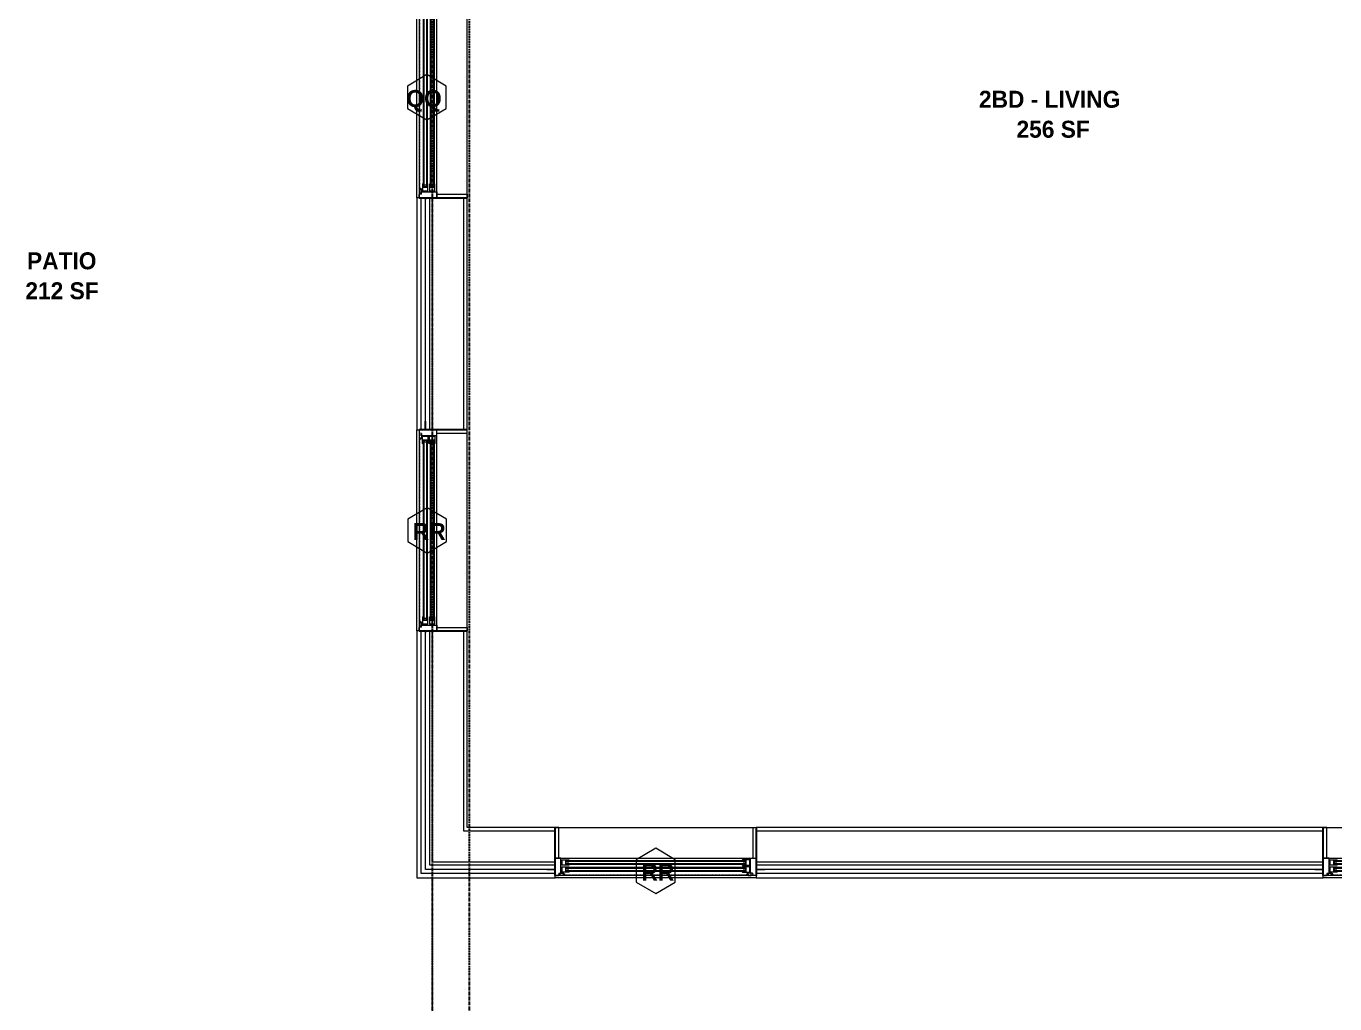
# Model space of a CAD drawing. Header units: inches. Extents: x -4058 to -1781, y 9814 to 12264.
# Drawn here: x -3901.1 to -3670, y 9986.6 to 10159.2 of the extents above; entities that cross this region are included whole.
import ezdxf

# ---------------------------------------------------------------- set-up
doc = ezdxf.new("R2010")
doc.units = ezdxf.units.IN
doc.header["$MEASUREMENT"] = 0
doc.linetypes.add('Dash', pattern=[0.25, 0.125, -0.125])
doc.linetypes.add('Grid Line 1_2_', pattern=[0.875, 0.5, -0.125, 0.125, -0.125])
for name, color, linetype, lineweight in [('0-1', 7, 'Continuous', 5), ('0-2', 7, 'Continuous', 9), ('A-AREA-IDEN', 2, 'Continuous', 9), ('A-DETL-GENF-HDLN-1', 7, 'Dash', 9), ('A-DETL-GENF-HDLN-2', 1, 'Continuous', 18), ('A-FLOR-1', 7, 'Continuous', 9), ('A-GLAZ', 151, 'Continuous', 18), ('A-GLAZ-1', 10, 'Continuous', 30), ('A-GLAZ-2', 7, 'Continuous', 9), ('A-GLAZ-IDEN', 152, 'Continuous', 9), ('A-WALL-1', 7, 'Continuous', 9), ('A-WALL-2', 250, 'Continuous', 18), ('S-GRID-1', 1, 'Grid Line 1_2_', 30)]:
    doc.layers.add(name, color=color, linetype=linetype, lineweight=lineweight)
doc.styles.add('Century Gothic_B_1', font='GOTHICB.TTF', dxfattribs={"height": 3})

# ---------------------------------------------------------------- blocks, each defined once
blk = doc.blocks.new('Window-Double_Hung-Marvin-Essential - 1-WIDE _TEMP ALL_ ESDH3066-3454274-UNIT PLANS - 1ST FLOOR')
at = {"layer": 'A-DETL-GENF-HDLN-1'}
blk.add_line((16.1, 3.97), (-16.5, 3.97), dxfattribs=at)
at = {"layer": 'A-DETL-GENF-HDLN-2'}
for p, q in [((-19.25, 2.98), (-19.25, 2.94)), ((-17.75, 2.98), (-19.25, 2.98)), ((-19.25, 2.94), (-17.9, 2.94)), ((-17.9, 2.94), (-17.9, 2.83)), ((-17.9, 2.83), (-17.75, 2.83)), ((-17.75, 4.03), (-17.16, 4.03)), ((-17.75, 4.03), (-17.75, 0.94)), ((-17.08, 3.62), (-17.16, 4.03)), ((-17.08, 3.62), (-16.19, 3.62)), ((-16.85, 4), (-16.85, 3.62)), ((-16.3, 4), (-16.85, 4)), ((-16.38, 3.52), (-16.72, 3.52)), ((-16.72, 3.52), (-16.72, 0.94)), ((-15.34, 3.44), (-16.56, 3.44)), ((-16.56, 2.5), (-16.56, 3.44)), ((-16.56, 2.5), (-15.34, 2.5)), ((-16.38, 3.62), (-16.38, 3.52)), ((-16.3, 3.76), (-16.3, 4)), ((-16.18, 3.76), (-16.3, 3.76)), ((-16.19, 3.72), (-16.1, 3.72)), ((-16.19, 3.62), (-16.19, 3.72)), ((-16.18, 3.97), (-16.1, 3.97)), ((-16.18, 3.97), (-16.18, 3.76)), ((-16.1, 3.72), (-16.1, 3.97)), ((-15.94, 2.62), (-15.94, 3.34)), ((-15.94, 3.34), (-15.28, 3.34)), ((-15.28, 2.62), (-15.94, 2.62)), ((-15.84, 2.63), (-15.84, 3.32)), ((-15.54, 2.76), (-15.54, 3.2)), ((-15.34, 3.44), (-15.28, 3.38)), ((-15.34, 2.5), (-15.28, 2.56)), ((-15.28, 3.34), (-15.28, 3.38)), ((-15.28, 2.56), (-15.28, 2.62)), ((15.34, 3.44), (15.28, 3.38)), ((15.28, 3.34), (15.28, 3.38)), ((15.94, 3.34), (15.28, 3.34)), ((15.28, 2.56), (15.28, 2.62)), ((15.28, 2.62), (15.94, 2.62)), ((15.34, 2.5), (15.28, 2.56)), ((15.34, 3.44), (16.56, 3.44)), ((16.56, 2.5), (15.34, 2.5)), ((15.54, 2.76), (15.54, 3.2)), ((15.84, 2.63), (15.84, 3.32)), ((15.94, 2.62), (15.94, 3.34)), ((16.18, 3.97), (16.1, 3.97)), ((16.1, 3.72), (16.1, 3.97)), ((16.19, 3.72), (16.1, 3.72)), ((16.18, 3.97), (16.18, 3.76)), ((16.18, 3.76), (16.3, 3.76)), ((16.19, 3.62), (16.19, 3.72)), ((17.08, 3.62), (16.19, 3.62)), ((16.3, 3.76), (16.3, 4)), ((16.3, 4), (16.85, 4)), ((16.38, 3.62), (16.38, 3.52)), ((16.38, 3.52), (16.72, 3.52)), ((16.56, 2.5), (16.56, 3.44)), ((16.72, 3.52), (16.72, 0.94)), ((16.85, 4), (16.85, 3.62)), ((17.08, 3.62), (17.16, 4.03)), ((17.75, 4.03), (17.16, 4.03)), ((17.75, 4.03), (17.75, 0.94)), ((17.75, 2.98), (19.25, 2.98)), ((17.9, 2.83), (17.75, 2.83)), ((17.9, 2.94), (17.9, 2.83)), ((19.25, 2.94), (17.9, 2.94)), ((19.25, 2.98), (19.25, 2.94)), ((-16.72, 0.94), (-17.75, 0.94)), ((-17.13, 0.91), (-17.13, -4.44)), ((-15.34, 2.22), (-16.56, 2.22)), ((-16.56, 1.28), (-16.56, 2.22)), ((-16.56, 1.28), (-15.34, 1.28)), ((-15.94, 1.4), (-15.94, 2.12)), ((-15.94, 2.12), (-15.28, 2.12)), ((-15.28, 1.4), (-15.94, 1.4)), ((-15.84, 1.41), (-15.84, 2.1)), ((-15.54, 1.54), (-15.54, 1.98)), ((-15.34, 2.22), (-15.28, 2.16)), ((-15.34, 1.28), (-15.28, 1.34)), ((-15.28, 2.12), (-15.28, 2.16)), ((-15.28, 1.34), (-15.28, 1.4)), ((15.34, 2.22), (15.28, 2.16)), ((15.28, 2.12), (15.28, 2.16)), ((15.94, 2.12), (15.28, 2.12)), ((15.28, 1.34), (15.28, 1.4)), ((15.28, 1.4), (15.94, 1.4)), ((15.34, 1.28), (15.28, 1.34)), ((15.34, 2.22), (16.56, 2.22)), ((16.56, 1.28), (15.34, 1.28)), ((15.54, 1.54), (15.54, 1.98)), ((15.84, 1.41), (15.84, 2.1)), ((15.94, 1.4), (15.94, 2.12)), ((16.56, 1.28), (16.56, 2.22)), ((16.72, 0.94), (17.75, 0.94)), ((17.12, -4.44), (17.12, 0.91)), ((-17.13, -4.44), (-17.75, -4.44)), ((17.12, -4.44), (17.75, -4.44))]:
    blk.add_line(p, q, dxfattribs=at)
at = {"layer": 'A-GLAZ'}
for p, q in [((15.84, 3.32), (-15.84, 3.32)), ((15.84, 3.2), (-15.84, 3.2)), ((15.84, 2.76), (-15.84, 2.76)), ((15.84, 2.63), (-15.84, 2.63)), ((15.84, 2.1), (-15.84, 2.1)), ((15.84, 1.98), (-15.84, 1.98)), ((15.84, 1.54), (-15.84, 1.54)), ((15.84, 1.41), (-15.84, 1.41))]:
    blk.add_line(p, q, dxfattribs=at)
at = {"layer": 'A-GLAZ-1'}
for p, q in [((-17.75, 4.03), (-17.75, 0.94)), ((17.75, 0.94), (17.75, 4.03)), ((-17.75, 0.91), (-17.75, -4.44)), ((17.75, -4.44), (17.75, 0.91))]:
    blk.add_line(p, q, dxfattribs=at)
at = {"layer": 'A-GLAZ-2'}
for p, q in [((17.75, 4.03), (-17.75, 4.03)), ((19.62, 4.5), (17.75, 4.5)), ((17.75, 4.5), (17.75, 4.44)), ((17.75, 4.44), (19.62, 4.44)), ((19.62, 4.44), (19.62, 4.5)), ((-17.75, 0.94), (17.75, 0.94)), ((-17.75, -4.44), (17.75, -4.44))]:
    blk.add_line(p, q, dxfattribs=at)
blk = doc.blocks.new('Window-Double_Hung-Marvin-Essential - 1-WIDE _TEMP LOWER_ ESDH3066-3454273-UNIT PLANS - 1ST FLOOR')
at = {"layer": 'A-DETL-GENF-HDLN-1'}
blk.add_line((16.1, -3.97), (-16.5, -3.97), dxfattribs=at)
at = {"layer": 'A-DETL-GENF-HDLN-2'}
for p, q in [((-17.13, 4.44), (-17.75, 4.44)), ((-17.13, -0.91), (-17.13, 4.44)), ((17.12, 4.44), (17.75, 4.44)), ((17.12, 4.44), (17.12, -0.91)), ((-16.72, -0.94), (-17.75, -0.94)), ((-17.75, -4.03), (-17.75, -0.94)), ((-16.72, -3.52), (-16.72, -0.94)), ((-16.56, -1.28), (-15.34, -1.28)), ((-16.56, -1.28), (-16.56, -2.22)), ((-15.34, -2.22), (-16.56, -2.22)), ((-15.28, -1.4), (-15.94, -1.4)), ((-15.94, -1.4), (-15.94, -2.12)), ((-15.94, -2.12), (-15.28, -2.12)), ((-15.84, -1.41), (-15.84, -2.1)), ((-15.54, -1.54), (-15.54, -1.98)), ((-15.34, -1.28), (-15.28, -1.34)), ((-15.34, -2.22), (-15.28, -2.16)), ((-15.28, -1.34), (-15.28, -1.4)), ((-15.28, -2.12), (-15.28, -2.16)), ((15.34, -1.28), (15.28, -1.34)), ((15.28, -1.34), (15.28, -1.4)), ((15.28, -1.4), (15.94, -1.4)), ((15.28, -2.12), (15.28, -2.16)), ((15.94, -2.12), (15.28, -2.12)), ((15.34, -2.22), (15.28, -2.16)), ((16.56, -1.28), (15.34, -1.28)), ((15.34, -2.22), (16.56, -2.22)), ((15.54, -1.54), (15.54, -1.98)), ((15.84, -1.41), (15.84, -2.1)), ((15.94, -1.4), (15.94, -2.12)), ((16.56, -1.28), (16.56, -2.22)), ((16.72, -3.52), (16.72, -0.94)), ((16.72, -0.94), (17.75, -0.94)), ((17.75, -4.03), (17.75, -0.94)), ((-19.25, -2.98), (-19.25, -2.94)), ((-19.25, -2.94), (-17.9, -2.94)), ((-17.75, -2.98), (-19.25, -2.98)), ((-17.9, -2.94), (-17.9, -2.83)), ((-17.9, -2.83), (-17.75, -2.83)), ((-17.75, -4.03), (-17.16, -4.03)), ((-17.08, -3.62), (-17.16, -4.03)), ((-17.08, -3.62), (-16.19, -3.62)), ((-16.85, -4), (-16.85, -3.62)), ((-16.3, -4), (-16.85, -4)), ((-16.38, -3.52), (-16.72, -3.52)), ((-16.56, -2.5), (-15.34, -2.5)), ((-16.56, -2.5), (-16.56, -3.44)), ((-15.34, -3.44), (-16.56, -3.44)), ((-16.38, -3.62), (-16.38, -3.52)), ((-16.18, -3.76), (-16.3, -3.76)), ((-16.3, -3.76), (-16.3, -4)), ((-16.19, -3.62), (-16.19, -3.72)), ((-16.19, -3.72), (-16.1, -3.72)), ((-16.18, -3.97), (-16.18, -3.76)), ((-16.18, -3.97), (-16.1, -3.97)), ((-16.1, -3.72), (-16.1, -3.97)), ((-15.28, -2.62), (-15.94, -2.62)), ((-15.94, -2.62), (-15.94, -3.34)), ((-15.94, -3.34), (-15.28, -3.34)), ((-15.84, -2.63), (-15.84, -3.32)), ((-15.54, -2.76), (-15.54, -3.2)), ((-15.34, -2.5), (-15.28, -2.56)), ((-15.34, -3.44), (-15.28, -3.38)), ((-15.28, -2.56), (-15.28, -2.62)), ((-15.28, -3.34), (-15.28, -3.38)), ((15.34, -2.5), (15.28, -2.56)), ((15.28, -2.56), (15.28, -2.62)), ((15.28, -2.62), (15.94, -2.62)), ((15.28, -3.34), (15.28, -3.38)), ((15.94, -3.34), (15.28, -3.34)), ((15.34, -3.44), (15.28, -3.38)), ((16.56, -2.5), (15.34, -2.5)), ((15.34, -3.44), (16.56, -3.44)), ((15.54, -2.76), (15.54, -3.2)), ((15.84, -2.63), (15.84, -3.32)), ((15.94, -2.62), (15.94, -3.34)), ((16.19, -3.72), (16.1, -3.72)), ((16.1, -3.72), (16.1, -3.97)), ((16.18, -3.97), (16.1, -3.97)), ((16.18, -3.97), (16.18, -3.76)), ((16.18, -3.76), (16.3, -3.76)), ((17.08, -3.62), (16.19, -3.62)), ((16.19, -3.62), (16.19, -3.72)), ((16.3, -3.76), (16.3, -4)), ((16.3, -4), (16.85, -4)), ((16.38, -3.62), (16.38, -3.52)), ((16.38, -3.52), (16.72, -3.52)), ((16.56, -2.5), (16.56, -3.44)), ((16.85, -4), (16.85, -3.62)), ((17.08, -3.62), (17.16, -4.03)), ((17.75, -4.03), (17.16, -4.03)), ((17.9, -2.83), (17.75, -2.83)), ((17.75, -2.98), (19.25, -2.98)), ((17.9, -2.94), (17.9, -2.83)), ((19.25, -2.94), (17.9, -2.94)), ((19.25, -2.98), (19.25, -2.94))]:
    blk.add_line(p, q, dxfattribs=at)
at = {"layer": 'A-GLAZ'}
for p, q in [((15.84, -1.41), (-15.84, -1.41)), ((15.84, -1.54), (-15.84, -1.54)), ((15.84, -1.98), (-15.84, -1.98)), ((15.84, -2.1), (-15.84, -2.1)), ((15.84, -2.63), (-15.84, -2.63)), ((15.84, -2.76), (-15.84, -2.76)), ((15.84, -3.2), (-15.84, -3.2)), ((15.84, -3.32), (-15.84, -3.32))]:
    blk.add_line(p, q, dxfattribs=at)
at = {"layer": 'A-GLAZ-1'}
for p, q in [((-17.75, -0.91), (-17.75, 4.44)), ((17.75, 4.44), (17.75, -0.91)), ((-17.75, -4.03), (-17.75, -0.94)), ((17.75, -0.94), (17.75, -4.03))]:
    blk.add_line(p, q, dxfattribs=at)
at = {"layer": 'A-GLAZ-2'}
for p, q in [((-17.75, 4.44), (17.75, 4.44)), ((-17.75, -0.94), (17.75, -0.94)), ((17.75, -4.03), (-17.75, -4.03))]:
    blk.add_line(p, q, dxfattribs=at)
blk = doc.blocks.new('Window-Double_Hung-Marvin-Essential - 1-WIDE _TEMP LOWER_ ESDH3066-3454275-UNIT PLANS - 1ST FLOOR')
at = {"layer": 'A-DETL-GENF-HDLN-1'}
blk.add_line((16.1, 3.97), (-16.5, 3.97), dxfattribs=at)
at = {"layer": 'A-DETL-GENF-HDLN-2'}
for p, q in [((-19.25, 2.98), (-19.25, 2.94)), ((-17.75, 2.98), (-19.25, 2.98)), ((-19.25, 2.94), (-17.9, 2.94)), ((-17.9, 2.94), (-17.9, 2.83)), ((-17.9, 2.83), (-17.75, 2.83)), ((-17.75, 4.03), (-17.16, 4.03)), ((-17.75, 4.03), (-17.75, 0.94)), ((-17.08, 3.62), (-17.16, 4.03)), ((-17.08, 3.62), (-16.19, 3.62)), ((-16.85, 4), (-16.85, 3.62)), ((-16.3, 4), (-16.85, 4)), ((-16.38, 3.52), (-16.72, 3.52)), ((-16.72, 3.52), (-16.72, 0.94)), ((-15.34, 3.44), (-16.56, 3.44)), ((-16.56, 2.5), (-16.56, 3.44)), ((-16.56, 2.5), (-15.34, 2.5)), ((-16.38, 3.62), (-16.38, 3.52)), ((-16.3, 3.76), (-16.3, 4)), ((-16.18, 3.76), (-16.3, 3.76)), ((-16.19, 3.72), (-16.1, 3.72)), ((-16.19, 3.62), (-16.19, 3.72)), ((-16.18, 3.97), (-16.1, 3.97)), ((-16.18, 3.97), (-16.18, 3.76)), ((-16.1, 3.72), (-16.1, 3.97)), ((-15.94, 2.62), (-15.94, 3.34)), ((-15.94, 3.34), (-15.28, 3.34)), ((-15.28, 2.62), (-15.94, 2.62)), ((-15.84, 2.63), (-15.84, 3.32)), ((-15.54, 2.76), (-15.54, 3.2)), ((-15.34, 3.44), (-15.28, 3.38)), ((-15.34, 2.5), (-15.28, 2.56)), ((-15.28, 3.34), (-15.28, 3.38)), ((-15.28, 2.56), (-15.28, 2.62)), ((15.34, 3.44), (15.28, 3.38)), ((15.28, 3.34), (15.28, 3.38)), ((15.94, 3.34), (15.28, 3.34)), ((15.28, 2.56), (15.28, 2.62)), ((15.28, 2.62), (15.94, 2.62)), ((15.34, 2.5), (15.28, 2.56)), ((15.34, 3.44), (16.56, 3.44)), ((16.56, 2.5), (15.34, 2.5)), ((15.54, 2.76), (15.54, 3.2)), ((15.84, 2.63), (15.84, 3.32)), ((15.94, 2.62), (15.94, 3.34)), ((16.18, 3.97), (16.1, 3.97)), ((16.1, 3.72), (16.1, 3.97)), ((16.19, 3.72), (16.1, 3.72)), ((16.18, 3.97), (16.18, 3.76)), ((16.18, 3.76), (16.3, 3.76)), ((16.19, 3.62), (16.19, 3.72)), ((17.08, 3.62), (16.19, 3.62)), ((16.3, 3.76), (16.3, 4)), ((16.3, 4), (16.85, 4)), ((16.38, 3.62), (16.38, 3.52)), ((16.38, 3.52), (16.72, 3.52)), ((16.56, 2.5), (16.56, 3.44)), ((16.72, 3.52), (16.72, 0.94)), ((16.85, 4), (16.85, 3.62)), ((17.08, 3.62), (17.16, 4.03)), ((17.75, 4.03), (17.16, 4.03)), ((17.75, 4.03), (17.75, 0.94)), ((17.75, 2.98), (19.25, 2.98)), ((17.9, 2.83), (17.75, 2.83)), ((17.9, 2.94), (17.9, 2.83)), ((19.25, 2.94), (17.9, 2.94)), ((19.25, 2.98), (19.25, 2.94)), ((-16.72, 0.94), (-17.75, 0.94)), ((-17.13, 0.91), (-17.13, -4.44)), ((-15.34, 2.22), (-16.56, 2.22)), ((-16.56, 1.28), (-16.56, 2.22)), ((-16.56, 1.28), (-15.34, 1.28)), ((-15.94, 1.4), (-15.94, 2.12)), ((-15.94, 2.12), (-15.28, 2.12)), ((-15.28, 1.4), (-15.94, 1.4)), ((-15.84, 1.41), (-15.84, 2.1)), ((-15.54, 1.54), (-15.54, 1.98)), ((-15.34, 2.22), (-15.28, 2.16)), ((-15.34, 1.28), (-15.28, 1.34)), ((-15.28, 2.12), (-15.28, 2.16)), ((-15.28, 1.34), (-15.28, 1.4)), ((15.34, 2.22), (15.28, 2.16)), ((15.28, 2.12), (15.28, 2.16)), ((15.94, 2.12), (15.28, 2.12)), ((15.28, 1.34), (15.28, 1.4)), ((15.28, 1.4), (15.94, 1.4)), ((15.34, 1.28), (15.28, 1.34)), ((15.34, 2.22), (16.56, 2.22)), ((16.56, 1.28), (15.34, 1.28)), ((15.54, 1.54), (15.54, 1.98)), ((15.84, 1.41), (15.84, 2.1)), ((15.94, 1.4), (15.94, 2.12)), ((16.56, 1.28), (16.56, 2.22)), ((16.72, 0.94), (17.75, 0.94)), ((17.12, -4.44), (17.12, 0.91)), ((-17.13, -4.44), (-17.75, -4.44)), ((17.12, -4.44), (17.75, -4.44))]:
    blk.add_line(p, q, dxfattribs=at)
at = {"layer": 'A-GLAZ'}
for p, q in [((15.84, 3.32), (-15.84, 3.32)), ((15.84, 3.2), (-15.84, 3.2)), ((15.84, 2.76), (-15.84, 2.76)), ((15.84, 2.63), (-15.84, 2.63)), ((15.84, 2.1), (-15.84, 2.1)), ((15.84, 1.98), (-15.84, 1.98)), ((15.84, 1.54), (-15.84, 1.54)), ((15.84, 1.41), (-15.84, 1.41))]:
    blk.add_line(p, q, dxfattribs=at)
at = {"layer": 'A-GLAZ-1'}
for p, q in [((-17.75, 4.03), (-17.75, 0.94)), ((17.75, 0.94), (17.75, 4.03)), ((-17.75, 0.91), (-17.75, -4.44)), ((17.75, -4.44), (17.75, 0.91))]:
    blk.add_line(p, q, dxfattribs=at)
at = {"layer": 'A-GLAZ-2'}
for p, q in [((17.75, 4.03), (-17.75, 4.03)), ((-17.75, 0.94), (17.75, 0.94)), ((-17.75, -4.44), (17.75, -4.44))]:
    blk.add_line(p, q, dxfattribs=at)
blk = doc.blocks.new('Window-Double_Hung-Marvin-Essential - 2-WIDE _TEMP ALL LOW_ ESDH3066-3454284-UNIT PLANS - 1ST FLOOR')
at = {"layer": 'A-DETL-GENF-HDLN-1'}
blk.add_line((16.1, -3.97), (-16.5, -3.97), dxfattribs=at)
at = {"layer": 'A-DETL-GENF-HDLN-2'}
for p, q in [((-17.13, 4.44), (-17.75, 4.44)), ((-17.13, -0.91), (-17.13, 4.44)), ((17.12, 4.44), (17.75, 4.44)), ((17.12, 4.44), (17.12, -0.91)), ((-16.72, -0.94), (-17.75, -0.94)), ((-17.75, -4.03), (-17.75, -0.94)), ((-16.72, -3.52), (-16.72, -0.94)), ((-16.56, -1.28), (-15.34, -1.28)), ((-16.56, -1.28), (-16.56, -2.22)), ((-15.34, -2.22), (-16.56, -2.22)), ((-15.28, -1.4), (-15.94, -1.4)), ((-15.94, -1.4), (-15.94, -2.12)), ((-15.94, -2.12), (-15.28, -2.12)), ((-15.84, -1.41), (-15.84, -2.1)), ((-15.54, -1.54), (-15.54, -1.98)), ((-15.34, -1.28), (-15.28, -1.34)), ((-15.34, -2.22), (-15.28, -2.16)), ((-15.28, -1.34), (-15.28, -1.4)), ((-15.28, -2.12), (-15.28, -2.16)), ((15.34, -1.28), (15.28, -1.34)), ((15.28, -1.34), (15.28, -1.4)), ((15.28, -1.4), (15.94, -1.4)), ((15.28, -2.12), (15.28, -2.16)), ((15.94, -2.12), (15.28, -2.12)), ((15.34, -2.22), (15.28, -2.16)), ((16.56, -1.28), (15.34, -1.28)), ((15.34, -2.22), (16.56, -2.22)), ((15.54, -1.54), (15.54, -1.98)), ((15.84, -1.41), (15.84, -2.1)), ((15.94, -1.4), (15.94, -2.12)), ((16.56, -1.28), (16.56, -2.22)), ((16.72, -3.52), (16.72, -0.94)), ((16.72, -0.94), (17.75, -0.94)), ((17.75, -4.03), (17.75, -0.94)), ((-19.25, -2.98), (-19.25, -2.94)), ((-19.25, -2.94), (-17.9, -2.94)), ((-17.75, -2.98), (-19.25, -2.98)), ((-17.9, -2.94), (-17.9, -2.83)), ((-17.9, -2.83), (-17.75, -2.83)), ((-17.75, -4.03), (-17.16, -4.03)), ((-17.08, -3.62), (-17.16, -4.03)), ((-17.08, -3.62), (-16.19, -3.62)), ((-16.85, -4), (-16.85, -3.62)), ((-16.3, -4), (-16.85, -4)), ((-16.38, -3.52), (-16.72, -3.52)), ((-16.56, -2.5), (-15.34, -2.5)), ((-16.56, -2.5), (-16.56, -3.44)), ((-15.34, -3.44), (-16.56, -3.44)), ((-16.38, -3.62), (-16.38, -3.52)), ((-16.18, -3.76), (-16.3, -3.76)), ((-16.3, -3.76), (-16.3, -4)), ((-16.19, -3.62), (-16.19, -3.72)), ((-16.19, -3.72), (-16.1, -3.72)), ((-16.18, -3.97), (-16.18, -3.76)), ((-16.18, -3.97), (-16.1, -3.97)), ((-16.1, -3.72), (-16.1, -3.97)), ((-15.28, -2.62), (-15.94, -2.62)), ((-15.94, -2.62), (-15.94, -3.34)), ((-15.94, -3.34), (-15.28, -3.34)), ((-15.84, -2.63), (-15.84, -3.32)), ((-15.54, -2.76), (-15.54, -3.2)), ((-15.34, -2.5), (-15.28, -2.56)), ((-15.34, -3.44), (-15.28, -3.38)), ((-15.28, -2.56), (-15.28, -2.62)), ((-15.28, -3.34), (-15.28, -3.38)), ((15.34, -2.5), (15.28, -2.56)), ((15.28, -2.56), (15.28, -2.62)), ((15.28, -2.62), (15.94, -2.62)), ((15.28, -3.34), (15.28, -3.38)), ((15.94, -3.34), (15.28, -3.34)), ((15.34, -3.44), (15.28, -3.38)), ((16.56, -2.5), (15.34, -2.5)), ((15.34, -3.44), (16.56, -3.44)), ((15.54, -2.76), (15.54, -3.2)), ((15.84, -2.63), (15.84, -3.32)), ((15.94, -2.62), (15.94, -3.34)), ((16.19, -3.72), (16.1, -3.72)), ((16.1, -3.72), (16.1, -3.97)), ((16.18, -3.97), (16.1, -3.97)), ((16.18, -3.97), (16.18, -3.76)), ((16.18, -3.76), (16.3, -3.76)), ((17.08, -3.62), (16.19, -3.62)), ((16.19, -3.62), (16.19, -3.72)), ((16.3, -3.76), (16.3, -4)), ((16.3, -4), (16.85, -4)), ((16.38, -3.62), (16.38, -3.52)), ((16.38, -3.52), (16.72, -3.52)), ((16.56, -2.5), (16.56, -3.44)), ((16.85, -4), (16.85, -3.62)), ((17.08, -3.62), (17.16, -4.03)), ((17.75, -4.03), (17.16, -4.03)), ((17.9, -2.83), (17.75, -2.83)), ((17.75, -2.98), (19.25, -2.98)), ((17.9, -2.94), (17.9, -2.83)), ((19.25, -2.94), (17.9, -2.94)), ((19.25, -2.98), (19.25, -2.94))]:
    blk.add_line(p, q, dxfattribs=at)
at = {"layer": 'A-GLAZ'}
for p, q in [((15.84, -1.41), (-15.84, -1.41)), ((15.84, -1.54), (-15.84, -1.54)), ((15.84, -1.98), (-15.84, -1.98)), ((15.84, -2.1), (-15.84, -2.1)), ((15.84, -2.63), (-15.84, -2.63)), ((15.84, -2.76), (-15.84, -2.76)), ((15.84, -3.2), (-15.84, -3.2)), ((15.84, -3.32), (-15.84, -3.32))]:
    blk.add_line(p, q, dxfattribs=at)
at = {"layer": 'A-GLAZ-1'}
for p, q in [((-17.75, -0.91), (-17.75, 4.44)), ((17.75, 4.44), (17.75, -0.91)), ((-17.75, -4.03), (-17.75, -0.94)), ((17.75, -0.94), (17.75, -4.03))]:
    blk.add_line(p, q, dxfattribs=at)
at = {"layer": 'A-GLAZ-2'}
for p, q in [((-17.75, 4.44), (17.75, 4.44)), ((-17.75, -0.94), (17.75, -0.94)), ((17.75, -4.03), (-17.75, -4.03))]:
    blk.add_line(p, q, dxfattribs=at)
blk = doc.blocks.new('CTR - 1st Phase - Shell_rvt-1-UNIT PLANS - 1ST FLOOR')
at = {"layer": 'A-FLOR-1'}
blk.add_line((-3829.32, 9946.44), (-3829.32, 10008.84), dxfattribs=at)
at = {"layer": 'A-WALL-1'}
for p, q in [((-3832.07, 10128.89), (-3832.07, 10164.39)), ((-3832.07, 10128.89), (-3832.07, 10087.94)), ((-3831.67, 10128.89), (-3832.07, 10128.89)), ((-3828.54, 10128.89), (-3828.57, 10128.89)), ((-3823.2, 10087.94), (-3823.2, 10128.89)), ((-3832.07, 10087.94), (-3831.67, 10087.94)), ((-3832.07, 10052.44), (-3832.07, 10087.94)), ((-3828.57, 10087.94), (-3828.54, 10087.94)), ((-3832.07, 10052.44), (-3832.07, 10008.84)), ((-3831.67, 10052.44), (-3832.07, 10052.44)), ((-3828.54, 10052.44), (-3828.57, 10052.44)), ((-3823.2, 10017.71), (-3823.2, 10052.44)), ((-3807.67, 10017.71), (-3823.2, 10017.71)), ((-3672.07, 10017.71), (-3772.17, 10017.71)), ((-3807.67, 10012.34), (-3807.67, 10012.37)), ((-3772.17, 10012.37), (-3772.17, 10012.34)), ((-3672.07, 10012.34), (-3672.07, 10012.37)), ((-3832.07, 10008.84), (-3831.32, 10008.84)), ((-3831.32, 10008.84), (-3823.2, 10008.84)), ((-3823.2, 10008.84), (-3807.67, 10008.84)), ((-3807.67, 10008.84), (-3807.67, 10009.25)), ((-3772.17, 10008.84), (-3807.67, 10008.84)), ((-3772.17, 10009.25), (-3772.17, 10008.84)), ((-3772.17, 10008.84), (-3672.07, 10008.84)), ((-3672.07, 10008.84), (-3672.07, 10009.25)), ((-3636.57, 10008.84), (-3672.07, 10008.84))]:
    blk.add_line(p, q, dxfattribs=at)
at = {"layer": 'A-WALL-2'}
for p, q in [((-3831.32, 10087.94), (-3831.32, 10128.89)), ((-3830.57, 10087.94), (-3830.57, 10128.89)), ((-3829.82, 10087.94), (-3829.82, 10128.89)), ((-3829.32, 10087.94), (-3829.32, 10128.89)), ((-3823.82, 10087.94), (-3823.82, 10128.89)), ((-3831.32, 10009.59), (-3831.32, 10052.44)), ((-3830.57, 10010.34), (-3830.57, 10052.44)), ((-3829.82, 10011.09), (-3829.82, 10052.44)), ((-3829.32, 10011.59), (-3829.32, 10052.44)), ((-3823.82, 10017.09), (-3823.82, 10052.44)), ((-3823.2, 10017.09), (-3823.82, 10017.09)), ((-3807.67, 10017.09), (-3823.2, 10017.09)), ((-3672.07, 10017.09), (-3772.17, 10017.09)), ((-3829.32, 10011.09), (-3829.82, 10011.09)), ((-3823.82, 10011.59), (-3829.32, 10011.59)), ((-3823.2, 10011.09), (-3829.32, 10011.09)), ((-3823.2, 10011.59), (-3823.82, 10011.59)), ((-3807.67, 10011.59), (-3823.2, 10011.59)), ((-3807.67, 10011.09), (-3823.2, 10011.09)), ((-3672.07, 10011.59), (-3772.17, 10011.59)), ((-3672.07, 10011.09), (-3772.17, 10011.09)), ((-3830.57, 10009.59), (-3831.32, 10009.59)), ((-3829.82, 10010.34), (-3830.57, 10010.34)), ((-3823.2, 10009.59), (-3830.57, 10009.59)), ((-3823.2, 10010.34), (-3829.82, 10010.34)), ((-3807.67, 10010.34), (-3823.2, 10010.34)), ((-3807.67, 10009.59), (-3823.2, 10009.59)), ((-3672.07, 10010.34), (-3772.17, 10010.34)), ((-3672.07, 10009.59), (-3772.17, 10009.59))]:
    blk.add_line(p, q, dxfattribs=at)
at = {"layer": '0-2', "rotation": 89.99999999999885}
for name, p in [('Window-Double_Hung-Marvin-Essential - 1-WIDE _TEMP ALL_ ESDH3066-3454274-UNIT PLANS - 1ST FLOOR', (-3827.64, 10146.64)), ('Window-Double_Hung-Marvin-Essential - 1-WIDE _TEMP LOWER_ ESDH3066-3454275-UNIT PLANS - 1ST FLOOR', (-3827.64, 10070.19))]:
    blk.add_blockref(name, p, dxfattribs=at)
at = {"layer": '0-2'}
for name, p in [('Window-Double_Hung-Marvin-Essential - 1-WIDE _TEMP LOWER_ ESDH3066-3454273-UNIT PLANS - 1ST FLOOR', (-3789.92, 10013.28)), ('Window-Double_Hung-Marvin-Essential - 2-WIDE _TEMP ALL LOW_ ESDH3066-3454284-UNIT PLANS - 1ST FLOOR', (-3654.32, 10013.28))]:
    blk.add_blockref(name, p, dxfattribs=at)
blk = doc.blocks.new('CTR - 1st Phase - Structure_rvt-1-UNIT PLANS - 1ST FLOOR')
at = {"layer": 'S-GRID-1'}
for p, q in [((-3829.32, 9814.03), (-3829.32, 12247.5)), ((-3822.82, 9814.03), (-3822.82, 12247.5))]:
    blk.add_line(p, q, dxfattribs=at)
blk = doc.blocks.new('Window Tag - ONE-4156801-UNIT PLANS - 1ST FLOOR')
at = {"layer": 'A-GLAZ-IDEN'}
for p, q in [((0, 0.125), (-0.1071, 0.0619)), ((0.107, 0.062), (0, 0.125)), ((-0.1071, 0.0619), (-0.1071, -0.0619)), ((0.107, -0.0624), (0.107, 0.062)), ((-0.1071, -0.0619), (0, -0.125)), ((0, -0.125), (0.107, -0.0624))]:
    blk.add_line(p, q, dxfattribs=at)

msp = doc.modelspace()

# ---------------------------------------------------------------- block references
at = {"layer": '0-1'}
msp.add_blockref('CTR - 1st Phase - Shell_rvt-1-UNIT PLANS - 1ST FLOOR', (0, 0), dxfattribs=at)

# ---------------------------------------------------------------- next in the draw order: block references
msp.add_blockref('CTR - 1st Phase - Structure_rvt-1-UNIT PLANS - 1ST FLOOR', (0, 0), dxfattribs=at)
at = {"layer": 'A-GLAZ-IDEN', "xscale": 31.99999999999999, "yscale": 31.99999999999999, "zscale": 31.99999999999999}
for p in [(-3830.34, 10146.64), (-3830.27, 10070.19), (-3789.92, 10010.07)]:
    msp.add_blockref('Window Tag - ONE-4156801-UNIT PLANS - 1ST FLOOR', p, dxfattribs=at)

# ---------------------------------------------------------------- next in the draw order: texts
at = {"layer": 'A-AREA-IDEN', "char_height": 3, "attachment_point": 1, "style": 'Century Gothic_B_1'}
for s, insert, width in [('2BD - LIVING', (-3732.85, 10147.79), 31.411), ('256 SF', (-3726.22, 10142.5), 15.352), ('PATIO', (-3900.91, 10119.27), 14.645), ('212 SF', (-3901.2, 10113.98), 15.352)]:
    msp.add_mtext(s, dxfattribs=dict(at, insert=insert, width=width))
at = {"layer": 'A-GLAZ-IDEN', "char_height": 3, "attachment_point": 1, "style": 'Century Gothic_B_1'}
for s, insert, width in [('QQ', (-3833.93, 10147.92), 8.686), ('RR', (-3832.79, 10071.47), 6.06), ('RR', (-3792.44, 10011.36), 6.06)]:
    msp.add_mtext(s, dxfattribs=dict(at, insert=insert, width=width))

doc.saveas('drawing.dxf')
